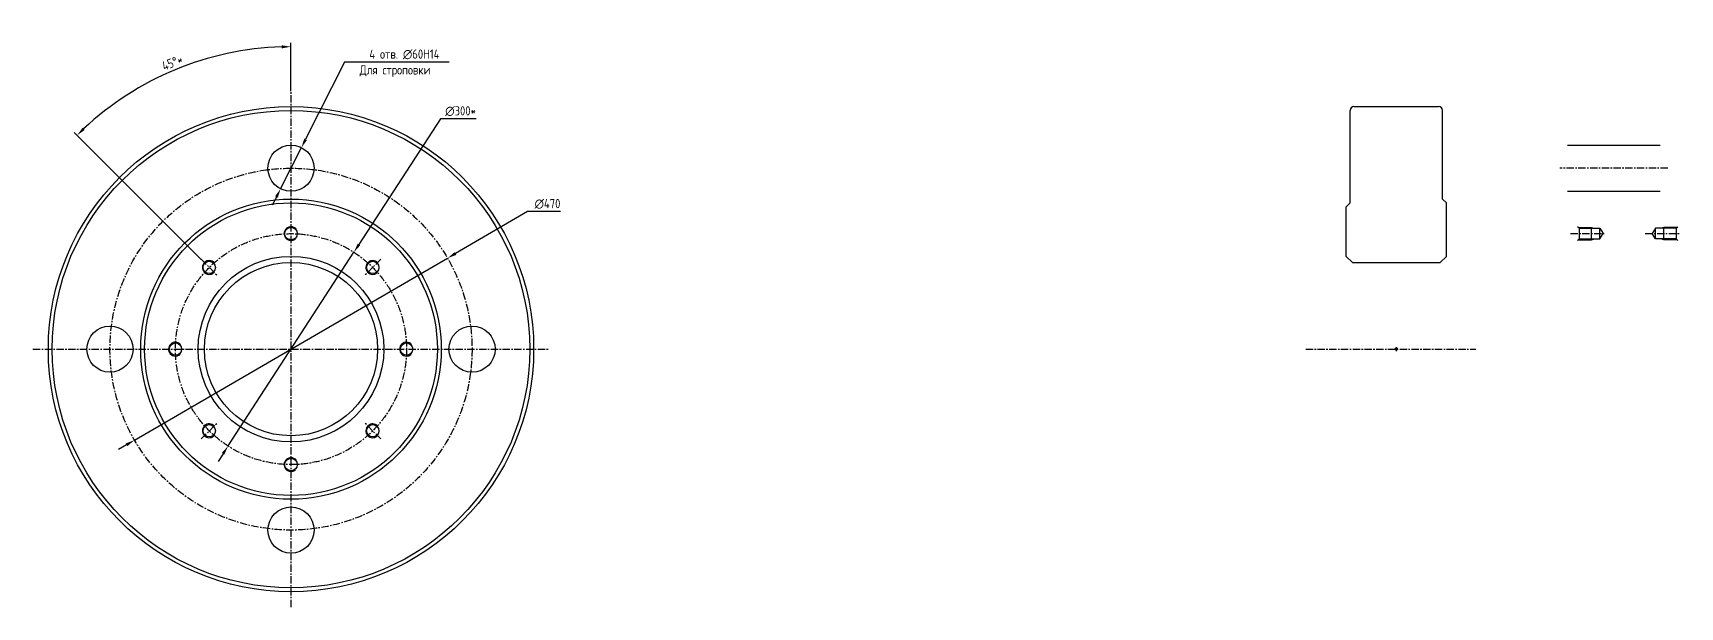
# Model space of a CAD drawing. Header units: millimetres. Extents: x -237 to 4426, y -4 to 946.
# Drawn here: x 2288 to 4426, y 60 to 805 of the extents above; entities that cross this region are included whole.
import ezdxf

# ---------------------------------------------------------------- set-up
doc = ezdxf.new("R2010")
doc.units = ezdxf.units.MM
doc.header["$LTSCALE"] = 0.3
doc.linetypes.add('CENTER', pattern=[50.8, 31.75, -6.35, 6.35, -6.35])
for name, color, linetype in [('Bord', 1, 'Continuous'), ('Cen', 5, 'CENTER'), ('Cont', 6, 'Continuous'), ('Dim', 7, 'Continuous'), ('Text', 3, 'Continuous')]:
    doc.layers.add(name, color=color, linetype=linetype)
doc.styles.add('Style1', font='romans.shx', dxfattribs={"width": 0.8})
doc.dimstyles.new('Lin', dxfattribs={"dimtxt": 3, "dimasz": 3, "dimexe": 1.25, "dimexo": 0, "dimgap": 1, "dimtad": 1, "dimtoh": 1, "dimdec": 5, "dimlfac": -1, "dimtxsty": 'Style1', "dimcen": 2.5, "dimclrt": 3, "dimaunit": 1, "dimadec": 0, "dimazin": 0, "dimtfac": 1, "dimtdec": 5, "dimtmove": 0, "dimatfit": 3, "dimldrblk": 'NONE', "dimfxl": 1, "dimarcsym": 0})

# ---------------------------------------------------------------- blocks, each defined once
blk = doc.blocks.new('A$C60B73058')
at = {"layer": 'Bord'}
blk.add_arc((0, 0), 8.95, 42.954, 311.3303, dxfattribs=at)
at = {"layer": 'Cont'}
blk.add_circle((0, 0), 8, dxfattribs=at)
blk = doc.blocks.new('*D41')
at = {"layer": 'Defpoints', "color": 0, "transparency": 16777216}
for p in [(2521, 774), (2622.6, 729.6), (2506, 511.2), (2527.2, 490), (2622.6, 59.6)]:
    blk.add_point(p, dxfattribs=at)
at = {"layer": 'Dim', "color": 0, "lineweight": -2, "transparency": 16777216}
for p, q in [((2622.6, 729.6), (2622.6, 792.4)), ((2506, 511.2), (2341.3, 675.9))]:
    blk.add_line(p, q, dxfattribs=at)
blk.add_arc((2622.6, 394.6), 392.8, 91.7503, 133.2497, dxfattribs=at)
at = {"layer": 'Dim', "color": 0, "transparency": 16777216}
for points in [[(2610.6, 789.2), (2610.7, 785.2), (2622.6, 787.4)], [(2354.9, 679.3), (2352.1, 682.1), (2344.9, 672.3)]]:
    blk.add_solid(points, dxfattribs=at)
at = {"layer": 'Dim', "color": 3, "transparency": 16777216, "insert": (2468.5, 766.7), "char_height": 12, "attachment_point": 5, "rotation": 22.5, "style": 'Style1'}
blk.add_mtext('45°*', dxfattribs=at)
blk = doc.blocks.new('_None')
blk = doc.blocks.new('*D42')
at = {"layer": 'Defpoints', "color": 0, "transparency": 16777216}
for p in [(2636.2, 656.3), (2609.1, 602.8)]:
    blk.add_point(p, dxfattribs=at)
at = {"layer": 'Dim', "color": 0, "lineweight": -2, "transparency": 16777216}
for p, q in [((2692.3, 767.4), (2641.6, 667.1)), ((2827.9, 767.4), (2692.3, 767.4)), ((2609.1, 602.8), (2636.2, 656.3)), ((2603.7, 592.1), (2598.3, 581.4))]:
    blk.add_line(p, q, dxfattribs=at)
at = {"layer": 'Dim', "color": 0, "transparency": 16777216}
for points in [[(2639.8, 668), (2643.4, 666.2), (2636.2, 656.3)], [(2601.9, 593), (2605.5, 591.2), (2609.1, 602.8)]]:
    blk.add_solid(points, dxfattribs=at)
at = {"layer": 'Dim', "color": 3, "transparency": 16777216, "insert": (2769.9, 777.4), "char_height": 12, "attachment_point": 5, "style": 'Style1'}
blk.add_mtext('4 отв. ∅60H14', dxfattribs=at)
blk = doc.blocks.new('*D43')
at = {"layer": 'Defpoints', "color": 0, "transparency": 16777216}
for p in [(2704.3, 520.4), (2541, 268.8)]:
    blk.add_point(p, dxfattribs=at)
at = {"layer": 'Dim', "color": 0, "lineweight": -2, "transparency": 16777216}
for p, q in [((2816.8, 693.7), (2710.9, 530.5)), ((2863, 693.7), (2816.8, 693.7)), ((2541, 268.8), (2704.3, 520.4)), ((2534.4, 258.7), (2527.9, 248.6))]:
    blk.add_line(p, q, dxfattribs=at)
at = {"layer": 'Dim', "color": 0, "transparency": 16777216}
for points in [[(2709.2, 531.5), (2712.5, 529.4), (2704.3, 520.4)], [(2532.8, 259.8), (2536.1, 257.6), (2541, 268.8)]]:
    blk.add_solid(points, dxfattribs=at)
at = {"layer": 'Dim', "color": 3, "transparency": 16777216, "insert": (2842.7, 703.7), "char_height": 12, "attachment_point": 5, "style": 'Style1'}
blk.add_mtext('∅300*', dxfattribs=at)
blk = doc.blocks.new('*D44')
at = {"layer": 'Defpoints', "color": 0, "transparency": 16777216}
for p in [(2825.8, 512.7), (2419.5, 276.4)]:
    blk.add_point(p, dxfattribs=at)
at = {"layer": 'Dim', "color": 0, "lineweight": -2, "transparency": 16777216}
for p, q in [((2929.7, 573.2), (2836.2, 518.8)), ((2972.3, 573.2), (2929.7, 573.2)), ((2419.5, 276.4), (2825.8, 512.7)), ((2409.1, 270.4), (2398.8, 264.3))]:
    blk.add_line(p, q, dxfattribs=at)
at = {"layer": 'Dim', "color": 0, "transparency": 16777216}
for points in [[(2835.1, 520.5), (2837.2, 517), (2825.8, 512.7)], [(2408.1, 272.1), (2410.2, 268.6), (2419.5, 276.4)]]:
    blk.add_solid(points, dxfattribs=at)
at = {"layer": 'Dim', "color": 3, "transparency": 16777216, "insert": (2955.6, 583.2), "char_height": 12, "attachment_point": 5, "style": 'Style1'}
blk.add_mtext('∅470', dxfattribs=at)

msp = doc.modelspace()

# ---------------------------------------------------------------- linework, layer by layer
at = {"layer": 'Bord'}
for p, q in [((4293.789224, 552.57548), (4310.851724, 552.57548)), ((4293.789224, 536.57548), (4310.851724, 536.57548)), ((4310.851724, 552.57548), (4314.851724, 551.51298)), ((4310.851724, 536.57548), (4314.851724, 537.63798)), ((4404.851724, 552.57548), (4400.851724, 551.51298)), ((4404.851724, 536.57548), (4400.851724, 537.63798)), ((4421.914224, 552.57548), (4404.851724, 552.57548)), ((4421.914224, 536.57548), (4404.851724, 536.57548))]:
    msp.add_line(p, q, dxfattribs=at)
msp.add_arc((2622.649064, 544.57548), 8.95, 42.953974556, 311.33032724, dxfattribs=at)
at = {"layer": 'Cen'}
for p, q in [((2622.649064, 59.57548), (2622.649064, 729.57548)), ((4409.909546, 629.57548), (4269.909546, 629.57548)), ((4283.692661, 544.57548), (4328.845544, 544.57548)), ((4380.687294, 544.57548), (4425.840177, 544.57548)), ((2505.976445, 511.248099), (2527.189649, 490.034895)), ((2739.321683, 511.248099), (2718.10848, 490.034895)), ((2287.649064, 394.57548), (2957.649064, 394.57548)), ((3939.966105, 394.57548), (4160.723673, 394.57548)), ((2505.976445, 277.902861), (2527.189649, 299.116064)), ((2739.321683, 277.902861), (2718.10848, 299.116064))]:
    msp.add_line(p, q, dxfattribs=at)
for radius in [235, 150]:
    msp.add_circle((2622.649064, 394.57548), radius, dxfattribs=at)
at = {"layer": 'Cont'}
for p, q in [((4002.466105, 709.57548), (4112.466105, 709.57548)), ((3997.466105, 584.57548), (3997.466105, 704.57548)), ((4117.466105, 589.57548), (4117.466105, 704.57548)), ((4279.909546, 659.57548), (4399.909546, 659.57548)), ((4279.909546, 599.57548), (4399.909546, 599.57548)), ((3992.466105, 579.57548), (3997.466105, 584.57548)), ((3992.466105, 544.57548), (3992.466105, 579.57548)), ((4122.466105, 584.57548), (4117.466105, 589.57548)), ((4122.466105, 535.63798), (4122.466105, 584.57548)), ((3992.466105, 515.07548), (3992.466105, 544.57548)), ((4122.466105, 515.07548), (4122.466105, 544.57548)), ((4294.851724, 551.51298), (4292.851724, 553.51298)), ((4294.851724, 537.63798), (4292.851724, 535.63798)), ((4294.851724, 551.51298), (4321.851724, 551.51298)), ((4294.851724, 551.51298), (4294.851724, 537.63798)), ((4294.851724, 537.63798), (4321.851724, 537.63798)), ((4310.851724, 536.57548), (4310.851724, 552.57548)), ((4321.851724, 551.51298), (4325.857091, 544.57548)), ((4321.851724, 537.63798), (4321.851724, 551.51298)), ((4321.851724, 537.63798), (4325.857091, 544.57548)), ((4393.851724, 551.51298), (4389.846356, 544.57548)), ((4393.851724, 537.63798), (4389.846356, 544.57548)), ((4420.851724, 551.51298), (4393.851724, 551.51298)), ((4393.851724, 537.63798), (4393.851724, 551.51298)), ((4420.851724, 537.63798), (4393.851724, 537.63798)), ((4404.851724, 536.57548), (4404.851724, 552.57548)), ((4420.851724, 551.51298), (4422.851724, 553.51298)), ((4420.851724, 551.51298), (4420.851724, 537.63798)), ((4420.851724, 537.63798), (4422.851724, 535.63798)), ((4000.466105, 507.07548), (3992.466105, 515.07548)), ((4114.466105, 507.07548), (4122.466105, 515.07548)), ((4000.466105, 507.07548), (4114.466105, 507.07548)), ((4122.466105, 507.839412), (4122.466105, 507.879749))]:
    msp.add_line(p, q, dxfattribs=at)
at = {"layer": 'Cont', "color": 2}
for p, q in [((4055.022107, 394.57548), (4060.022107, 394.57548)), ((4057.522107, 397.07548), (4057.522107, 392.07548))]:
    msp.add_line(p, q, dxfattribs=at)
at = {"layer": 'Cont'}
for centre, radius in [((2622.649064, 394.57548), 315), ((2622.649064, 394.57548), 310), ((2622.649064, 629.57548), 30), ((2622.649064, 394.57548), 195), ((2622.649064, 394.57548), 190), ((2622.649064, 544.57548), 8), ((2622.649064, 394.57548), 120.5), ((2622.649064, 394.57548), 112.5), ((2387.649064, 394.57548), 30), ((2857.649064, 394.57548), 30), ((2622.649064, 159.57548), 30)]:
    msp.add_circle(centre, radius, dxfattribs=at)
at = {"layer": 'Cont', "color": 2}
msp.add_circle((4057.522107, 394.57548), 1.5, dxfattribs=at)
at = {"layer": 'Cont'}
for centre, start, end in [((4002.466105, 704.57548), 90, 180), ((4112.466105, 704.57548), 0, 90)]:
    msp.add_arc(centre, 5, start, end, dxfattribs=at)

# ---------------------------------------------------------------- block references
for p in [(2516.583047, 500.641497), (2728.715081, 500.641497), (2472.649064, 394.57548), (2772.649064, 394.57548), (2516.583047, 288.509463), (2728.715081, 288.509463), (2622.649064, 244.57548)]:
    msp.add_blockref('A$C60B73058', p, dxfattribs=at)

# ---------------------------------------------------------------- texts
at = {"layer": 'Text', "style": 'Style1', "width": 0.8}
msp.add_text('Для строповки', height=12, dxfattribs=at).set_placement((2711.838393, 751.261561))

# ---------------------------------------------------------------- dimensions: what is measured, and where the dimension line sits
at = {"layer": 'Dim'}
dim = msp.add_angular_dim_2l(base=(2520.976606, 774.022259), line1=((2622.649064, 59.57548), (2622.649064, 729.57548)), line2=((2505.976445, 511.248099), (2527.189649, 490.034895)), text='<>*', dimstyle='Lin', override={"dimscale": 4}, dxfattribs=at)
dim.commit()
dim.dimension.update_dxf_attribs({"geometry": '*D41', "text_midpoint": (2468.491851, 766.743915)})
for p1, p2, text, picture, middle in [((2609.115143, 602.801743), (2636.182986, 656.349217), '4 отв. <>H14', '*D42', (2769.876149, 767.373101)), ((2540.97856, 268.758435), (2704.319568, 520.392525), '<>*', '*D43', (2842.674732, 693.700733))]:
    dim = msp.add_diameter_dim_2p(p1=p1, p2=p2, text=text, dimstyle='Lin', override={"dimscale": 4}, dxfattribs=at)
    dim.commit()
    dim.dimension.update_dxf_attribs({"geometry": picture, "text_midpoint": middle, "dimtype": 163})
dim = msp.add_diameter_dim_2p(p1=(2419.518773, 276.409982), p2=(2825.779355, 512.740978), dimstyle='Lin', override={"dimscale": 4}, dxfattribs=at)
dim.commit()
dim.dimension.update_dxf_attribs({"geometry": '*D44', "text_midpoint": (2955.582054, 573.208465), "dimtype": 163})

doc.saveas('drawing.dxf')
